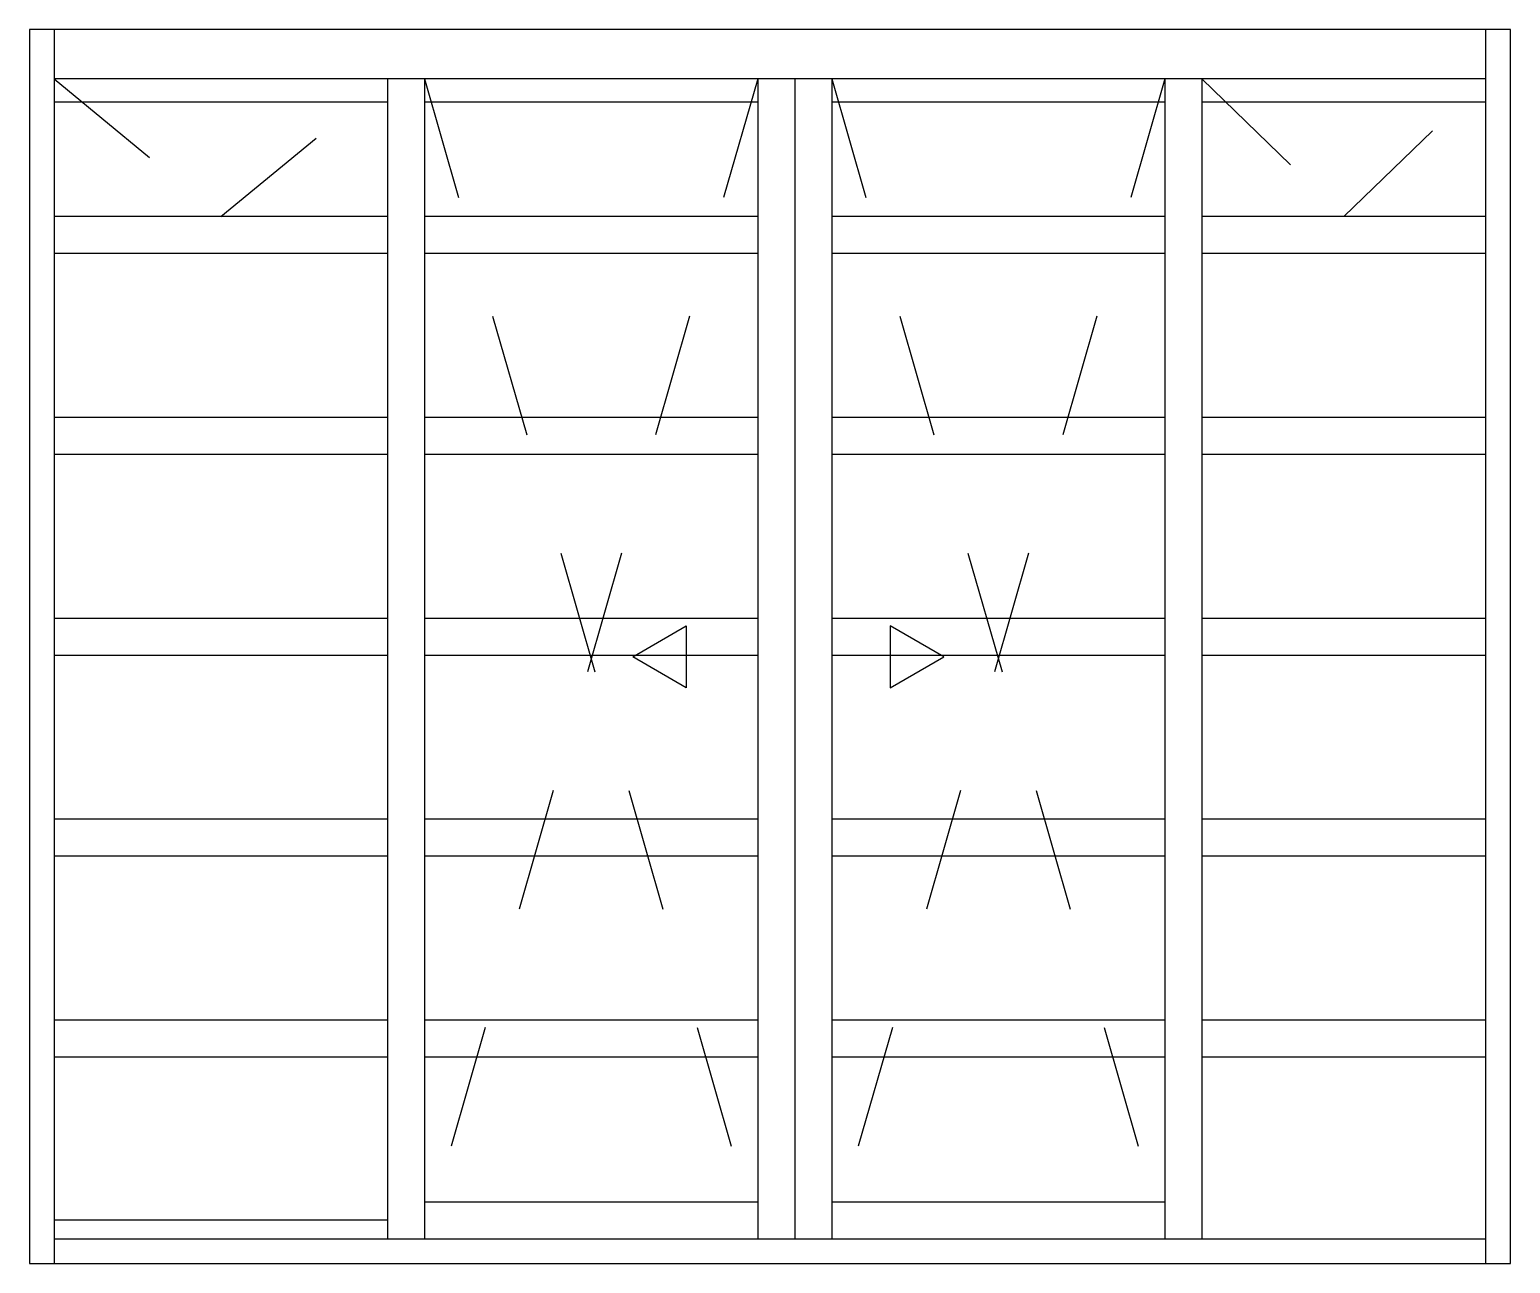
# Model space of a CAD drawing. Header units: millimetres. Extents: x 223.15 to 224.35, y 1317.89 to 1318.89.
import ezdxf

# ---------------------------------------------------------------- set-up
doc = ezdxf.new("R2010")
doc.units = ezdxf.units.MM
doc.header["$LTSCALE"] = 0.5
doc.linetypes.add('HIDDEN2', pattern=[0.1875, 0.125, -0.0625])
doc.layers.add('Gravia_Janelas', color=1, linetype='Continuous')
doc.layers.add('Gravia_Janelas_hidden2', color=1, linetype='HIDDEN2')

msp = doc.modelspace()

# ---------------------------------------------------------------- linework, layer by layer
at = {"layer": 'Gravia_Janelas', "color": 2, "lineweight": 25}
for p, q in [((223.1549, 1318.8854), (223.1549, 1317.8854)), ((224.3549, 1318.8854), (223.1549, 1318.8854)), ((224.3549, 1317.8854), (224.3549, 1318.8854)), ((223.1549, 1317.8854), (224.3549, 1317.8854))]:
    msp.add_line(p, q, dxfattribs=at)
at = {"layer": 'Gravia_Janelas', "lineweight": 25}
for p, q in [((223.1749, 1318.8854), (223.1749, 1317.8854)), ((224.3349, 1317.8854), (224.3349, 1318.8854))]:
    msp.add_line(p, q, dxfattribs=at)
at = {"layer": 'Gravia_Janelas'}
for p, q in [((224.3349, 1318.8454), (223.1749, 1318.8454)), ((224.3349, 1318.8454), (223.1749, 1318.8454)), ((223.4449, 1318.8454), (223.4449, 1317.9054)), ((223.4749, 1318.8454), (223.4749, 1317.9054)), ((223.7449, 1318.8454), (223.7449, 1317.9054)), ((223.7749, 1318.8454), (223.7749, 1317.9054)), ((223.8049, 1318.8454), (223.8049, 1317.9054)), ((224.0749, 1318.8454), (224.0749, 1317.9054)), ((224.1049, 1318.8454), (224.1049, 1317.9054)), ((223.4449, 1318.8265), (223.1749, 1318.8265)), ((223.7449, 1318.8265), (223.4749, 1318.8265)), ((224.0749, 1318.8265), (223.8049, 1318.8265)), ((224.3349, 1318.8265), (224.1049, 1318.8265)), ((223.4449, 1318.7338), (223.1749, 1318.7338)), ((223.7449, 1318.7338), (223.4749, 1318.7338)), ((224.0749, 1318.7338), (223.8049, 1318.7338)), ((224.3349, 1318.7338), (224.1049, 1318.7338)), ((223.4449, 1318.7038), (223.1749, 1318.7038)), ((223.7449, 1318.7038), (223.4749, 1318.7038)), ((224.0749, 1318.7038), (223.8049, 1318.7038)), ((224.3349, 1318.7038), (224.1049, 1318.7038)), ((223.4449, 1318.571), (223.1749, 1318.571)), ((223.7449, 1318.571), (223.4749, 1318.571)), ((224.0749, 1318.571), (223.8049, 1318.571)), ((224.3349, 1318.571), (224.1049, 1318.571)), ((223.4449, 1318.541), (223.1749, 1318.541)), ((223.7449, 1318.541), (223.4749, 1318.541)), ((224.0749, 1318.541), (223.8049, 1318.541)), ((224.3349, 1318.541), (224.1049, 1318.541)), ((223.4449, 1318.4082), (223.1749, 1318.4082)), ((223.7449, 1318.4082), (223.4749, 1318.4082)), ((224.0749, 1318.4082), (223.8049, 1318.4082)), ((224.3349, 1318.4082), (224.1049, 1318.4082)), ((223.4449, 1318.3782), (223.1749, 1318.3782)), ((223.7449, 1318.3782), (223.4749, 1318.3782)), ((224.0749, 1318.3782), (223.8049, 1318.3782)), ((224.3349, 1318.3782), (224.1049, 1318.3782)), ((223.4449, 1318.2454), (223.1749, 1318.2454)), ((223.7449, 1318.2454), (223.4749, 1318.2454)), ((224.0749, 1318.2454), (223.8049, 1318.2454)), ((224.3349, 1318.2454), (224.1049, 1318.2454)), ((223.4449, 1318.2154), (223.1749, 1318.2154)), ((223.7449, 1318.2154), (223.4749, 1318.2154)), ((224.0749, 1318.2154), (223.8049, 1318.2154)), ((224.3349, 1318.2154), (224.1049, 1318.2154)), ((223.4449, 1318.0826), (223.1749, 1318.0826)), ((223.7449, 1318.0826), (223.4749, 1318.0826)), ((224.0749, 1318.0826), (223.8049, 1318.0826)), ((224.3349, 1318.0826), (224.1049, 1318.0826)), ((223.4449, 1318.0526), (223.1749, 1318.0526)), ((223.7449, 1318.0526), (223.4749, 1318.0526)), ((224.0749, 1318.0526), (223.8049, 1318.0526)), ((224.3349, 1318.0526), (224.1049, 1318.0526)), ((223.4749, 1317.9354), (223.7449, 1317.9354)), ((223.8049, 1317.9354), (224.0749, 1317.9354)), ((223.4449, 1317.9204), (223.1749, 1317.9204)), ((223.1749, 1317.9054), (224.3349, 1317.9054))]:
    msp.add_line(p, q, dxfattribs=at)
for points in [[(223.687, 1318.402), (223.687, 1318.352), (223.6437, 1318.377)], [(223.8524, 1318.402), (223.8524, 1318.352), (223.8957, 1318.377)]]:
    msp.add_lwpolyline(points, close=True, dxfattribs=at)
at = {"layer": 'Gravia_Janelas_hidden2'}
for p, q in [((223.1749, 1318.8454), (223.3099, 1318.7338)), ((223.3099, 1318.7338), (223.4449, 1318.8454)), ((223.7449, 1318.8454), (223.4749, 1317.9054)), ((223.4749, 1318.8454), (223.7449, 1317.9054)), ((224.0749, 1318.8454), (223.8049, 1317.9054)), ((223.8049, 1318.8454), (224.0749, 1317.9054)), ((224.1049, 1318.8454), (224.2199, 1318.7338)), ((224.2199, 1318.7338), (224.3349, 1318.8454))]:
    msp.add_line(p, q, dxfattribs=at)

doc.saveas('drawing.dxf')
